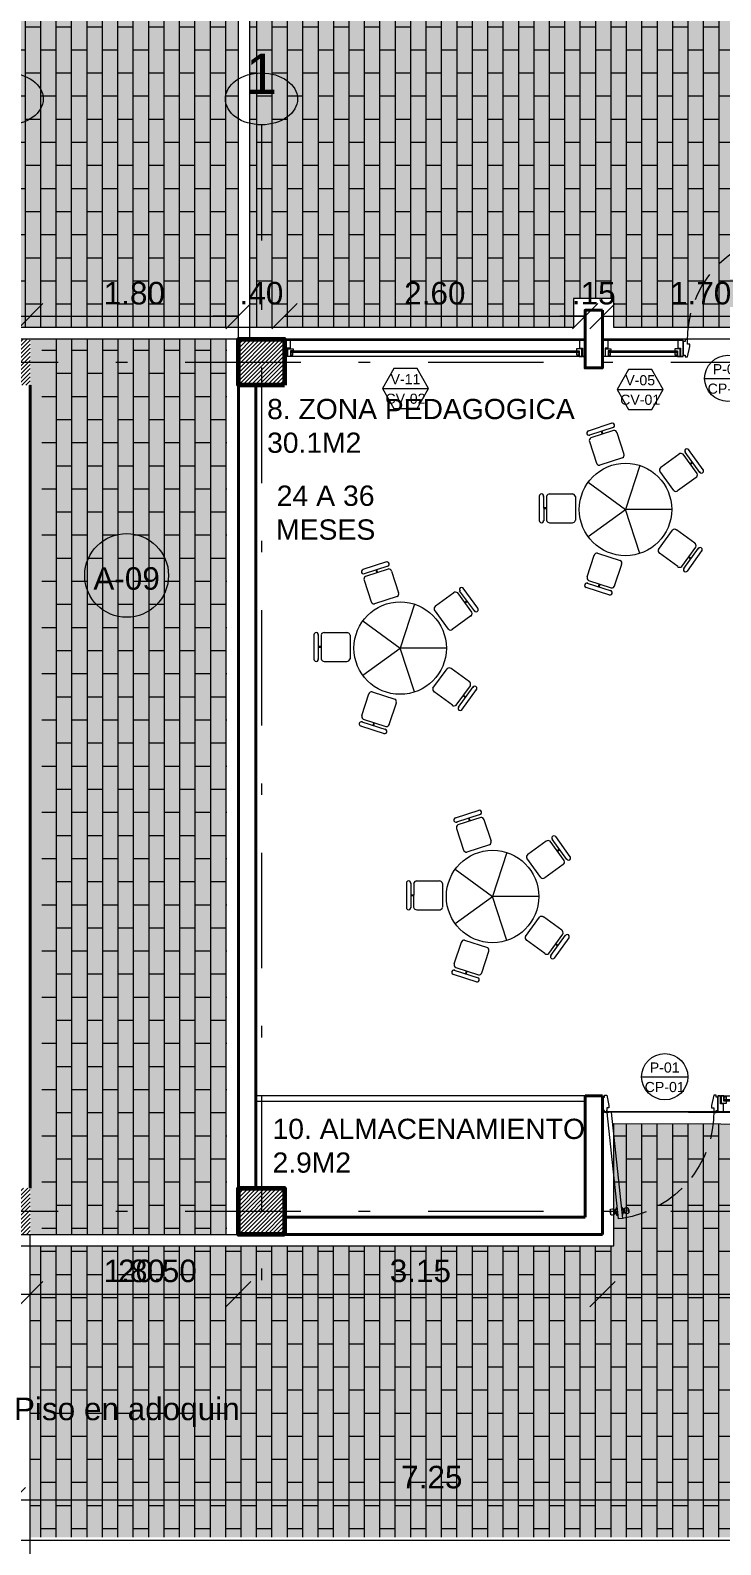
# Model space of a CAD drawing. Header units: inches. Extents: x 99003 to 99155, y 101852 to 101926.
# Drawn here: x 99023.62 to 99029.59, y 101896.06 to 101909.17 of the extents above; entities that cross this region are included whole.
import ezdxf
from ezdxf import colors
from ezdxf.entities.mleader import LeaderData, LeaderLine
from ezdxf.enums import TextEntityAlignment as Align
from ezdxf.math import Vec2, Vec3

# ---------------------------------------------------------------- set-up
doc = ezdxf.new("R2010")
doc.units = ezdxf.units.IN
doc.header["$MEASUREMENT"] = 0
doc.linetypes.add('DASHDOTX2', pattern=[2, 1, -0.5, 0, -0.5])
doc.linetypes.add('HIDDEN', pattern=[0.375, 0.25, -0.125])
for name, color, linetype, lineweight in [('5- 0.18 (muebles fijos)', 3, 'Continuous', 18), ('A_ACHU-1', 253, 'Continuous', 0), ('A_CARP-MAD', 46, 'Continuous', 18), ('A_CARP-MET', 126, 'Continuous', 18), ('A_COLS', 1, 'Continuous', 60), ('A_EJES', 75, 'DASHDOTX2', 5), ('A_MUEB-ARCH', 64, 'Continuous', 15), ('A_MUEB-SILL', 54, 'Continuous', 15), ('A_MURO', 7, 'Continuous', 40), ('A_PISO-ACHU', 251, 'Continuous', 0), ('A_PISO-GRAN', 250, 'Continuous', 0), ('A_PROY', 16, 'HIDDEN', 5), ('A_PUER', 134, 'Continuous', 18), ('A_TEXT', 154, 'Continuous', 0), ('A_TEXT-DIM', 54, 'Continuous', 13), ('A_TEXT-IDEN', 5, 'Continuous', 18), ('A_TEXT-NOTA', 53, 'Continuous', 20), ('A_TEXT-SIMB', 195, 'Continuous', 20), ('A_VENT', 124, 'Continuous', 18), ('P-BAJA_APARTADO-v4$0$CARPINTERIAS', 4, 'Continuous', 0)]:
    doc.layers.add(name, color=color, linetype=linetype, lineweight=lineweight)
doc.styles.add('ARIAL', font='arial.ttf')
doc.styles.add('DIM', font='arial.ttf')
doc.dimstyles.new('BAN_REP_1-125', dxfattribs={"dimtxt": 0.195, "dimasz": 0.2188, "dimexe": 0.15, "dimexo": 0.03, "dimgap": 0.1, "dimtad": 1, "dimzin": 4, "dimdsep": 46, "dimtxsty": 'ARIAL', "dimblk": 'OBLIQUE', "dimcen": 0.1, "dimse1": 1, "dimse2": 1, "dimclrd": 256, "dimclre": 256, "dimclrt": 256, "dimadec": 0, "dimazin": 0, "dimtfac": 1, "dimtix": 1, "dimtofl": 0, "dimtmove": 1, "dimatfit": 3, "dimldrblk": 'OPEN90', "dimfxl": 1, "dimtolj": 1, "dimtzin": 0, "dimlwd": -1, "dimlwe": -1, "dimarcsym": 0})
pattern_1 = [(90, (-108.14993, -2e-07), (-0.13335, 8e-18), []), (180, (-108.14993, -2e-07), (-0.13335, -0.2), [0.13335, -0.13335])]
pattern_2 = [(90, (-108.149932, -2e-07), (-0.03125, 0.015625), [0, -0.03125])]

# ---------------------------------------------------------------- blocks, each defined once
blk = doc.blocks.new('*U108')
at = {"layer": 'A_CARP-MAD'}
blk.add_lwpolyline([(0.14, -0.047), (0.07, -0.047), (0.07, -0.023), (0, -0.023), (0, 0), (0.14, 0)], dxfattribs=at)
for points in [[(0, -0.028), (0.065, -0.028), (0.065, -0.074), (0.048, -0.074), (0.048, -0.051), (0, -0.051)], [(0, -0.028), (0.065, -0.028), (0.065, -0.074), (0.048, -0.074), (0.048, -0.051), (0, -0.051)], [(0.033, -0.071), (0.033, -0.054), (0.01, -0.054), (0.01, -0.071)], [(0, -0.672), (0.065, -0.672), (0.065, -0.626), (0.048, -0.626), (0.048, -0.649), (0, -0.649)], [(0, -0.677), (0, -0.7), (0.14, -0.7), (0.14, -0.653), (0.07, -0.653), (0.07, -0.677)], [(0.033, -0.629), (0.033, -0.646), (0.01, -0.646), (0.01, -0.629)]]:
    blk.add_lwpolyline(points, close=True, dxfattribs=at)
at = {"layer": 'A_CARP-MET'}
blk.add_line((0.14, -0.047), (0.14, 0), dxfattribs=at)
blk.add_lwpolyline([(0.033, -0.071), (0.033, -0.054), (0.01, -0.054), (0.01, -0.071)], close=True, dxfattribs=at)
at = {"layer": 'A_VENT'}
for p, q in [((0, -0.7), (0, 0)), ((0.14, 0), (0.14, -0.7))]:
    blk.add_line(p, q, dxfattribs=at)
blk.add_lwpolyline([(0.036, -0.054), (0.036, -0.646), (0.045, -0.646), (0.045, -0.054)], close=True, dxfattribs=at)
blk = doc.blocks.new('*U33')
at = {"layer": 'A_MUEB-SILL'}
for p, q in [((0.137, 0.013), (-0.03, 0.135)), ((0.156, 0.031), (-0.02, 0.158)), ((0.177, 0.062), (0.003, 0.188)), ((-0.063, 0.126), (-0.179, -0.033)), ((0.068, 0.095), (0.053, 0.074)), ((0.073, 0.091), (0.059, 0.071)), ((-0.01, -0.189), (-0.177, -0.067)), ((0.139, -0.02), (0.023, -0.18))]:
    blk.add_line(p, q, dxfattribs=at)
for centre, radius, start, end in [((-0.041, 0.109), 0.0281, 67.5844, 145.9992), ((-0.007, 0.172), 0.0189, 49.0583, 241.9455), ((0.116, -0.005), 0.0281, 322.0008, 40.4156), ((0.165, 0.047), 0.0189, 226.0545, 58.9417), ((-0.156, -0.049), 0.0281, 142.0008, 220.4156), ((0.001, -0.163), 0.0281, 247.5844, 325.9992)]:
    blk.add_arc(centre, radius, start, end, dxfattribs=at)
blk = doc.blocks.new('*U34')
at = {"color": 0, "linetype": 'ByBlock', "lineweight": -2, "transparency": 16777216}
for p, rotation in [((-0.34, 0.485), 72.00000000000001), ((-0.566, -0.173), 144), ((0.56, -0.193), 288), ((-0.01, -0.592), 215.9999999999999)]:
    blk.add_blockref('*U33', p, dxfattribs=dict(at, rotation=rotation))
blk.add_blockref('*U33', (0.356, 0.473), dxfattribs=at)
blk = doc.blocks.new('P-BAJA_APARTADO-v4$0$MESA AULA 5P')
at = {"layer": 'A_MUEB-SILL'}
for p in [(0, 0.4), (-0.38, 0.124), (-0.235, -0.324), (0.38, 0.124), (0.235, -0.324)]:
    blk.add_line(p, (0, 0), dxfattribs=at)
blk.add_circle((0, 0), 0.4, dxfattribs=at)
blk.add_blockref('*U34', (0, 0))
blk = doc.blocks.new('*U113')
at = {"layer": 'A_CARP-MAD'}
blk.add_lwpolyline([(0.14, -0.047), (0.07, -0.047), (0.07, -0.023), (0, -0.023), (0, 0), (0.14, 0)], dxfattribs=at)
for points in [[(0, -0.028), (0.065, -0.028), (0.065, -0.074), (0.048, -0.074), (0.048, -0.051), (0, -0.051)], [(0, -0.028), (0.065, -0.028), (0.065, -0.074), (0.048, -0.074), (0.048, -0.051), (0, -0.051)], [(0.033, -0.071), (0.033, -0.054), (0.01, -0.054), (0.01, -0.071)], [(0, -2.572), (0.065, -2.572), (0.065, -2.526), (0.048, -2.526), (0.048, -2.549), (0, -2.549)], [(0, -2.577), (0, -2.6), (0.14, -2.6), (0.14, -2.553), (0.07, -2.553), (0.07, -2.577)], [(0.033, -2.529), (0.033, -2.546), (0.01, -2.546), (0.01, -2.529)]]:
    blk.add_lwpolyline(points, close=True, dxfattribs=at)
at = {"layer": 'A_CARP-MET'}
blk.add_line((0.14, -0.047), (0.14, 0), dxfattribs=at)
blk.add_lwpolyline([(0.033, -0.071), (0.033, -0.054), (0.01, -0.054), (0.01, -0.071)], close=True, dxfattribs=at)
at = {"layer": 'A_VENT'}
for p, q in [((0, -2.6), (0, 0)), ((0.14, 0), (0.14, -2.6))]:
    blk.add_line(p, q, dxfattribs=at)
blk.add_lwpolyline([(0.036, -0.054), (0.036, -2.546), (0.045, -2.546), (0.045, -0.054)], close=True, dxfattribs=at)
blk = doc.blocks.new('puerta mad 1mt')
at = {"layer": '5- 0.18 (muebles fijos)'}
blk.add_line((0.155, 0.99), (0.155, 0.99), dxfattribs=at)
at = {"layer": 'A_ACHU-1'}
for p, q in [((0.048, 0.934), (0.049, 0.946)), ((0.048, 0.934), (0.051, 0.934)), ((0.049, 0.946), (0.052, 0.945)), ((0.049, 0.92), (0.051, 0.934)), ((0.051, 0.934), (0.054, 0.96)), ((0.084, 0.916), (0.088, 0.956)), ((0.095, 0.92), (0.085, 0.921)), ((0.098, 0.95), (0.088, 0.951)), ((0.094, 0.918), (0.098, 0.952)), ((0.101, 0.952), (0.098, 0.952)), ((0.112, 0.969), (0.101, 0.952)), ((0.105, 0.899), (0.112, 0.969)), ((0.115, 0.968), (0.112, 0.969)), ((0.115, 0.968), (0.112, 0.969)), ((0.148, 0.894), (0.156, 0.964)), ((0.153, 0.964), (0.156, 0.964)), ((0.153, 0.964), (0.156, 0.964)), ((0.156, 0.964), (0.163, 0.946)), ((0.162, 0.91), (0.166, 0.945)), ((0.163, 0.946), (0.166, 0.945)), ((0.165, 0.943), (0.175, 0.942)), ((0.172, 0.907), (0.176, 0.947)), ((0.208, 0.918), (0.211, 0.943)), ((0.212, 0.929), (0.209, 0.929)), ((0.211, 0.917), (0.212, 0.929)), ((0.097, 0.917), (0.094, 0.918)), ((0.105, 0.899), (0.097, 0.917)), ((0.108, 0.899), (0.105, 0.899)), ((0.145, 0.895), (0.148, 0.894)), ((0.148, 0.894), (0.159, 0.911)), ((0.159, 0.911), (0.162, 0.91)), ((0.162, 0.913), (0.172, 0.912)), ((0.207, 0.903), (0.208, 0.918)), ((0.211, 0.917), (0.208, 0.918)), ((0.021, 0.057), (0.02, 0.057)), ((0.021, 0.074), (0.022, 0.078)), ((0.021, 0.074), (0.021, 0.057)), ((0.022, 0.076), (0.031, 0.076)), ((0.022, 0.075), (0.038, 0.074)), ((0.038, 0.075), (0.038, 0.074))]:
    blk.add_line(p, q, dxfattribs=at)
blk.add_circle((0.022, 0.075), 0.00188, dxfattribs=at)
for centre, radius, start, end in [((-0.04, 0.949), 0.0943, 341.7975, 6.2754), ((0.069, 0.935), 0.0242, 217.6393, 310.4336), ((0.069, 0.941), 0.0242, 37.6393, 130.4336), ((0.192, 0.928), 0.0242, 37.6393, 130.4336), ((0.3, 0.914), 0.0943, 161.7975, 186.2754), ((0.191, 0.922), 0.0242, 217.6393, 310.4336), ((0.022, 0.075), 0.000938, 85, 265), ((0.022, 0.075), 0.000937, 265, 85)]:
    blk.add_arc(centre, radius, start, end, dxfattribs=at)
at = {"layer": 'A_CARP-MAD'}
for points in [[(-0.017, -0.058), (0, -0.058), (0, -0.075), (0.02, -0.075), (0.04, 0.015), (0.04, 0.035), (0.02, 0.035), (0.02, 0.075), (0, 0.075), (0, 0.058), (-0.017, 0.058)], [(0.983, -0.058), (0.966, -0.058), (0.966, -0.075), (0.946, -0.075), (0.926, 0.015), (0.926, 0.035), (0.946, 0.035), (0.946, 0.075), (0.966, 0.075), (0.966, 0.058), (0.983, 0.058)]]:
    blk.add_lwpolyline(points, close=True, dxfattribs=at)
at = {"layer": 'A_PROY'}
blk.add_arc((0.016, 0.073), 0.93, 358.9025, 81.3874, dxfattribs=at)
at = {"layer": 'A_PUER'}
for p, q in [((0.022, 0.076), (0.118, 0.996)), ((0.059, 0.073), (0.156, 0.992)), ((0.156, 0.992), (0.118, 0.996)), ((0.059, 0.073), (0.022, 0.076))]:
    blk.add_line(p, q, dxfattribs=at)
blk = doc.blocks.new('EJE')
at = {"layer": 'A_TEXT-SIMB'}
blk.add_ellipse((0, -0.225), major_axis=(-0.312, 0), ratio=0.72, dxfattribs=at)
at = {"layer": 'A_TEXT-IDEN', "style": 'ARIAL'}
blk.add_attdef('EJE', text='', height=0.175, dxfattribs=at).set_placement((0, -0.317), align=Align.CENTER)
blk = doc.blocks.new('_Oblique')
at = {"color": 0, "linetype": 'ByBlock', "lineweight": -2}
blk.add_line((-0.5, -0.5), (0.5, 0.5), dxfattribs=at)
blk = doc.blocks.new('*D194')
at = {"layer": 'A_TEXT-DIM', "transparency": 16777216}
blk.add_line((99020.616, 101906.696), (99023.616, 101906.696), dxfattribs=at)
at = {"layer": 'DEFPOINTS', "color": 0, "transparency": 16777216}
for p in [(99023.616, 101906.696), (99020.616, 101906.439), (99023.616, 101906.439)]:
    blk.add_point(p, dxfattribs=at)
at = {"layer": 'A_TEXT-DIM', "transparency": 16777216, "xscale": 0.2188, "yscale": 0.2188, "zscale": 0.2188, "rotation": 180}
blk.add_blockref('_Oblique', (99020.616, 101906.696), dxfattribs=at)
at = {"layer": 'A_TEXT-DIM', "transparency": 16777216, "xscale": 0.2188, "yscale": 0.2188, "zscale": 0.2188}
blk.add_blockref('_Oblique', (99023.616, 101906.696), dxfattribs=at)
at = {"layer": 'A_TEXT-DIM', "transparency": 16777216, "insert": (99022.116, 101906.895), "char_height": 0.195, "attachment_point": 5, "style": 'ARIAL'}
blk.add_mtext('\\A1;3.00', dxfattribs=at)
blk = doc.blocks.new('_Open90')
at = {"color": 0, "linetype": 'ByBlock', "lineweight": -2}
for p, q in [((0, 0), (-1, 0)), ((-0.5, 0.5), (0, 0)), ((0, 0), (-0.5, -0.5))]:
    blk.add_line(p, q, dxfattribs=at)
blk = doc.blocks.new('*D195')
at = {"layer": 'A_TEXT-DIM', "transparency": 16777216}
blk.add_line((99023.616, 101906.696), (99025.416, 101906.696), dxfattribs=at)
at = {"layer": 'DEFPOINTS', "color": 0, "transparency": 16777216}
for p in [(99025.416, 101906.696), (99023.616, 101906.439), (99025.416, 101906.357)]:
    blk.add_point(p, dxfattribs=at)
at = {"layer": 'A_TEXT-DIM', "transparency": 16777216, "xscale": 0.2188, "yscale": 0.2188, "zscale": 0.2188, "rotation": 180}
blk.add_blockref('_Oblique', (99023.616, 101906.696), dxfattribs=at)
at = {"layer": 'A_TEXT-DIM', "transparency": 16777216, "xscale": 0.2188, "yscale": 0.2188, "zscale": 0.2188}
blk.add_blockref('_Oblique', (99025.416, 101906.696), dxfattribs=at)
at = {"layer": 'A_TEXT-DIM', "transparency": 16777216, "insert": (99024.516, 101906.895), "char_height": 0.195, "attachment_point": 5, "style": 'ARIAL'}
blk.add_mtext('\\A1;1.80', dxfattribs=at)
blk = doc.blocks.new('*D196')
at = {"layer": 'A_TEXT-DIM', "transparency": 16777216}
for p, q in [((99025.416, 101906.696), (99025.197, 101906.696)), ((99025.816, 101906.696), (99026.035, 101906.696))]:
    blk.add_line(p, q, dxfattribs=at)
at = {"layer": 'DEFPOINTS', "color": 0, "transparency": 16777216}
for p in [(99025.816, 101906.696), (99025.416, 101906.357), (99025.816, 101906.463)]:
    blk.add_point(p, dxfattribs=at)
at = {"layer": 'A_TEXT-DIM', "transparency": 16777216, "xscale": 0.2188, "yscale": 0.2188, "zscale": 0.2188}
blk.add_blockref('_Oblique', (99025.416, 101906.696), dxfattribs=at)
at = {"layer": 'A_TEXT-DIM', "transparency": 16777216, "xscale": 0.2188, "yscale": 0.2188, "zscale": 0.2188, "rotation": 180}
blk.add_blockref('_Oblique', (99025.816, 101906.696), dxfattribs=at)
at = {"layer": 'A_TEXT-DIM', "transparency": 16777216, "insert": (99025.616, 101906.895), "char_height": 0.195, "attachment_point": 5, "style": 'ARIAL'}
blk.add_mtext('\\A1;.40', dxfattribs=at)
blk = doc.blocks.new('*D197')
at = {"layer": 'A_TEXT-DIM', "transparency": 16777216}
blk.add_line((99025.816, 101906.696), (99028.416, 101906.696), dxfattribs=at)
at = {"layer": 'DEFPOINTS', "color": 0, "transparency": 16777216}
for p in [(99028.416, 101906.696), (99025.816, 101906.463), (99028.416, 101906.463)]:
    blk.add_point(p, dxfattribs=at)
at = {"layer": 'A_TEXT-DIM', "transparency": 16777216, "xscale": 0.2188, "yscale": 0.2188, "zscale": 0.2188, "rotation": 180}
blk.add_blockref('_Oblique', (99025.816, 101906.696), dxfattribs=at)
at = {"layer": 'A_TEXT-DIM', "transparency": 16777216, "xscale": 0.2188, "yscale": 0.2188, "zscale": 0.2188}
blk.add_blockref('_Oblique', (99028.416, 101906.696), dxfattribs=at)
at = {"layer": 'A_TEXT-DIM', "transparency": 16777216, "insert": (99027.116, 101906.895), "char_height": 0.195, "attachment_point": 5, "style": 'ARIAL'}
blk.add_mtext('\\A1;2.60', dxfattribs=at)
blk = doc.blocks.new('*D198')
at = {"layer": 'A_TEXT-DIM', "transparency": 16777216}
for p, q in [((99028.416, 101906.696), (99028.197, 101906.696)), ((99028.566, 101906.696), (99028.785, 101906.696))]:
    blk.add_line(p, q, dxfattribs=at)
at = {"layer": 'DEFPOINTS', "color": 0, "transparency": 16777216}
for p in [(99028.566, 101906.696), (99028.416, 101906.463), (99028.566, 101906.463)]:
    blk.add_point(p, dxfattribs=at)
at = {"layer": 'A_TEXT-DIM', "transparency": 16777216, "xscale": 0.2188, "yscale": 0.2188, "zscale": 0.2188}
blk.add_blockref('_Oblique', (99028.416, 101906.696), dxfattribs=at)
at = {"layer": 'A_TEXT-DIM', "transparency": 16777216, "xscale": 0.2188, "yscale": 0.2188, "zscale": 0.2188, "rotation": 180}
blk.add_blockref('_Oblique', (99028.566, 101906.696), dxfattribs=at)
at = {"layer": 'A_TEXT-DIM', "transparency": 16777216, "insert": (99028.491, 101906.895), "char_height": 0.195, "attachment_point": 5, "style": 'ARIAL'}
blk.add_mtext('\\A1;.15', dxfattribs=at)
blk = doc.blocks.new('*D199')
at = {"layer": 'A_TEXT-DIM', "transparency": 16777216}
blk.add_line((99028.566, 101906.696), (99030.266, 101906.696), dxfattribs=at)
at = {"layer": 'DEFPOINTS', "color": 0, "transparency": 16777216}
for p in [(99030.266, 101906.696), (99028.566, 101906.463), (99030.266, 101906.451)]:
    blk.add_point(p, dxfattribs=at)
at = {"layer": 'A_TEXT-DIM', "transparency": 16777216, "xscale": 0.2188, "yscale": 0.2188, "zscale": 0.2188, "rotation": 180}
blk.add_blockref('_Oblique', (99028.566, 101906.696), dxfattribs=at)
at = {"layer": 'A_TEXT-DIM', "transparency": 16777216, "xscale": 0.2188, "yscale": 0.2188, "zscale": 0.2188}
blk.add_blockref('_Oblique', (99030.266, 101906.696), dxfattribs=at)
at = {"layer": 'A_TEXT-DIM', "transparency": 16777216, "insert": (99029.416, 101906.895), "char_height": 0.195, "attachment_point": 5, "style": 'ARIAL'}
blk.add_mtext('\\A1;1.70', dxfattribs=at)
blk = doc.blocks.new('*D218')
at = {"layer": 'A_TEXT-DIM', "transparency": 16777216}
blk.add_line((99014.466, 101898.232), (99034.966, 101898.232), dxfattribs=at)
at = {"layer": 'DEFPOINTS', "color": 0, "transparency": 16777216}
for p in [(99014.466, 101899.54), (99034.966, 101898.232), (99034.966, 101894.183)]:
    blk.add_point(p, dxfattribs=at)
at = {"layer": 'A_TEXT-DIM', "transparency": 16777216, "xscale": 0.2188, "yscale": 0.2188, "zscale": 0.2188, "rotation": 180}
blk.add_blockref('_Oblique', (99014.466, 101898.232), dxfattribs=at)
at = {"layer": 'A_TEXT-DIM', "transparency": 16777216, "xscale": 0.2188, "yscale": 0.2188, "zscale": 0.2188}
blk.add_blockref('_Oblique', (99034.966, 101898.232), dxfattribs=at)
at = {"layer": 'A_TEXT-DIM', "transparency": 16777216, "insert": (99024.716, 101898.432), "char_height": 0.195, "attachment_point": 5, "style": 'ARIAL'}
blk.add_mtext('\\A1;20.50', dxfattribs=at)
blk = doc.blocks.new('*D220')
at = {"layer": 'A_TEXT-DIM', "transparency": 16777216}
blk.add_line((99020.466, 101898.232), (99023.616, 101898.232), dxfattribs=at)
at = {"layer": 'DEFPOINTS', "color": 0, "transparency": 16777216}
for p in [(99020.466, 101898.749), (99023.616, 101898.831), (99023.616, 101898.232)]:
    blk.add_point(p, dxfattribs=at)
at = {"layer": 'A_TEXT-DIM', "transparency": 16777216, "xscale": 0.2188, "yscale": 0.2188, "zscale": 0.2188, "rotation": 180}
blk.add_blockref('_Oblique', (99020.466, 101898.232), dxfattribs=at)
at = {"layer": 'A_TEXT-DIM', "transparency": 16777216, "xscale": 0.2188, "yscale": 0.2188, "zscale": 0.2188}
blk.add_blockref('_Oblique', (99023.616, 101898.232), dxfattribs=at)
at = {"layer": 'A_TEXT-DIM', "transparency": 16777216, "insert": (99022.041, 101898.432), "char_height": 0.195, "attachment_point": 5, "style": 'ARIAL'}
blk.add_mtext('\\A1;3.15', dxfattribs=at)
blk = doc.blocks.new('*D221')
at = {"layer": 'A_TEXT-DIM', "transparency": 16777216}
blk.add_line((99023.616, 101898.232), (99025.416, 101898.232), dxfattribs=at)
at = {"layer": 'DEFPOINTS', "color": 0, "transparency": 16777216}
for p in [(99023.616, 101898.831), (99025.416, 101898.749), (99025.416, 101898.232)]:
    blk.add_point(p, dxfattribs=at)
at = {"layer": 'A_TEXT-DIM', "transparency": 16777216, "xscale": 0.2188, "yscale": 0.2188, "zscale": 0.2188, "rotation": 180}
blk.add_blockref('_Oblique', (99023.616, 101898.232), dxfattribs=at)
at = {"layer": 'A_TEXT-DIM', "transparency": 16777216, "xscale": 0.2188, "yscale": 0.2188, "zscale": 0.2188}
blk.add_blockref('_Oblique', (99025.416, 101898.232), dxfattribs=at)
at = {"layer": 'A_TEXT-DIM', "transparency": 16777216, "insert": (99024.516, 101898.432), "char_height": 0.195, "attachment_point": 5, "style": 'ARIAL'}
blk.add_mtext('\\A1;1.80', dxfattribs=at)
blk = doc.blocks.new('*D222')
at = {"layer": 'A_TEXT-DIM', "transparency": 16777216}
blk.add_line((99025.416, 101898.232), (99028.566, 101898.232), dxfattribs=at)
at = {"layer": 'DEFPOINTS', "color": 0, "transparency": 16777216}
for p in [(99025.416, 101898.749), (99028.566, 101898.77), (99028.566, 101898.232)]:
    blk.add_point(p, dxfattribs=at)
at = {"layer": 'A_TEXT-DIM', "transparency": 16777216, "xscale": 0.2188, "yscale": 0.2188, "zscale": 0.2188, "rotation": 180}
blk.add_blockref('_Oblique', (99025.416, 101898.232), dxfattribs=at)
at = {"layer": 'A_TEXT-DIM', "transparency": 16777216, "xscale": 0.2188, "yscale": 0.2188, "zscale": 0.2188}
blk.add_blockref('_Oblique', (99028.566, 101898.232), dxfattribs=at)
at = {"layer": 'A_TEXT-DIM', "transparency": 16777216, "insert": (99026.991, 101898.432), "char_height": 0.195, "attachment_point": 5, "style": 'ARIAL'}
blk.add_mtext('\\A1;3.15', dxfattribs=at)
blk = doc.blocks.new('*D223')
at = {"layer": 'A_TEXT-DIM', "transparency": 16777216}
blk.add_line((99028.566, 101898.232), (99031.541, 101898.232), dxfattribs=at)
at = {"layer": 'DEFPOINTS', "color": 0, "transparency": 16777216}
for p in [(99028.566, 101898.77), (99031.541, 101898.77), (99031.541, 101898.232)]:
    blk.add_point(p, dxfattribs=at)
at = {"layer": 'A_TEXT-DIM', "transparency": 16777216, "xscale": 0.2188, "yscale": 0.2188, "zscale": 0.2188, "rotation": 180}
blk.add_blockref('_Oblique', (99028.566, 101898.232), dxfattribs=at)
at = {"layer": 'A_TEXT-DIM', "transparency": 16777216, "xscale": 0.2188, "yscale": 0.2188, "zscale": 0.2188}
blk.add_blockref('_Oblique', (99031.541, 101898.232), dxfattribs=at)
at = {"layer": 'A_TEXT-DIM', "transparency": 16777216, "insert": (99030.053, 101898.432), "char_height": 0.195, "attachment_point": 5, "style": 'ARIAL'}
blk.add_mtext('\\A1;2.98', dxfattribs=at)
blk = doc.blocks.new('*D355')
at = {"layer": 'A_TEXT-DIM', "transparency": 16777216}
blk.add_line((99030.715, 101896.448), (99023.465, 101896.448), dxfattribs=at)
at = {"layer": 'DEFPOINTS', "color": 0, "transparency": 16777216}
for p in [(99023.465, 101896.448), (99023.465, 101892.903), (99030.715, 101892.872)]:
    blk.add_point(p, dxfattribs=at)
at = {"layer": 'A_TEXT-DIM', "transparency": 16777216, "xscale": 0.2188, "yscale": 0.2188, "zscale": 0.2188, "rotation": 180}
blk.add_blockref('_Oblique', (99023.465, 101896.448), dxfattribs=at)
at = {"layer": 'A_TEXT-DIM', "transparency": 16777216, "xscale": 0.2188, "yscale": 0.2188, "zscale": 0.2188}
blk.add_blockref('_Oblique', (99030.715, 101896.448), dxfattribs=at)
at = {"layer": 'A_TEXT-DIM', "transparency": 16777216, "insert": (99027.09, 101896.647), "char_height": 0.195, "attachment_point": 5, "style": 'ARIAL'}
blk.add_mtext('\\A1;7.25', dxfattribs=at)
blk = doc.blocks.new('_Open30')
at = {"color": 0, "linetype": 'ByBlock', "lineweight": -2}
for p, q in [((-1, 0.268), (0, 0)), ((0, 0), (-1, -0.268)), ((0, 0), (-1, 0))]:
    blk.add_line(p, q, dxfattribs=at)
blk = doc.blocks.new('DETALLE DIBUJADO EN EL MISMO PLANO')
at = {"layer": 'A_TEXT-SIMB'}
blk.add_circle((0.25, 0), 0.25, dxfattribs=at)
at = {"layer": 'A_TEXT-IDEN', "style": 'ARIAL'}
blk.add_attdef('A', text='', height=0.175, dxfattribs=at).set_placement((0.25, -0.0856), align=Align.CENTER)
blk = doc.blocks.new('DETALLE DE VENTANA')
at = {"layer": 'A_TEXT-IDEN'}
blk.add_line((-0.2, 0), (0.2, 0), dxfattribs=at)
blk.add_line((-0.2, 0), (0.2, 0), dxfattribs=at)
blk.add_lwpolyline([(-0.1, 0.173), (-0.2, 0), (-0.1, -0.173), (0.1, -0.173), (0.2, 0), (0.1, 0.173)], close=True, dxfattribs=at)
at = {"layer": 'A_TEXT-NOTA', "linetype": 'Continuous', "style": 'ARIAL'}
for tag, p in [('#_VENTANA', (0, 0.036)), ('DETALLE#', (0, -0.133))]:
    blk.add_attdef(tag, text='', height=0.0875, dxfattribs=at).set_placement(p, align=Align.CENTER)
blk = doc.blocks.new('DETALLE DE PUERTAS')
at = {"layer": 'A_TEXT-IDEN'}
blk.add_line((-0.2, 0), (0.2, 0), dxfattribs=at)
blk.add_circle((0, 0), 0.2, dxfattribs=at)
at = {"layer": 'A_TEXT-NOTA', "linetype": 'Continuous', "style": 'ARIAL'}
for tag, p in [('#_PUERTA', (0, 0.036)), ('DETALLE#', (0, -0.133))]:
    blk.add_attdef(tag, text='', height=0.0875, dxfattribs=at).set_placement(p, align=Align.CENTER)

msp = doc.modelspace()

# ---------------------------------------------------------------- hatches: boundary and pattern name
at = {"layer": 'A_PISO-ACHU'}
h = msp.add_hatch(dxfattribs=at)
h.set_pattern_fill('ANSI31', color=256, scale=0.2)
h.set_pattern_definition([(45, (0, -2e-07), (-0.0176776695297, 0.0176776695297), [])])
h.paths.add_polyline_path([(99025.816, 101898.749), (99025.416, 101898.749), (99025.416, 101899.149), (99025.816, 101899.149)])
h.paths.add_polyline_path([(99025.816, 101906.099), (99025.416, 101906.099), (99025.416, 101906.499), (99025.816, 101906.499)])
h.paths.add_polyline_path([(99023.216, 101898.749), (99023.616, 101898.749), (99023.616, 101899.149), (99023.216, 101899.149)])
h.paths.add_polyline_path([(99023.216, 101906.099), (99023.616, 101906.099), (99023.616, 101906.499), (99023.216, 101906.499)])
at = {"layer": 'A_PISO-GRAN'}
h = msp.add_hatch(dxfattribs=at)
h.set_pattern_fill('AR-BRSTD', color=256, scale=0.05, angle=90)
h.set_pattern_definition(pattern_1)
h.paths.add_polyline_path([(99025.416, 101909.599), (99023.541, 101909.599), (99023.541, 101910.66), (99022.041, 101910.66), (99022.041, 101909.599), (99021.691, 101909.599), (99021.691, 101910.66), (99020.191, 101910.66), (99020.191, 101909.599), (99017.445, 101909.599), (99017.445, 101906.589), (99020.366, 101906.589), (99020.366, 101906.849), (99020.716, 101906.849), (99020.716, 101906.599), (99025.416, 101906.599)])
h = msp.add_hatch(dxfattribs=at)
h.set_pattern_fill('DOTS', color=33, scale=0.5, angle=90)
h.set_pattern_definition(pattern_2)
h.paths.add_polyline_path([(99025.416, 101909.599), (99023.541, 101909.599), (99023.541, 101910.66), (99022.041, 101910.66), (99022.041, 101909.599), (99021.691, 101909.599), (99021.691, 101910.66), (99020.191, 101910.66), (99020.191, 101909.599), (99017.445, 101909.599), (99017.445, 101906.589), (99020.366, 101906.589), (99020.366, 101906.849), (99020.716, 101906.849), (99020.716, 101906.599), (99025.416, 101906.599)])
h = msp.add_hatch(dxfattribs=at)
h.set_pattern_fill('AR-BRSTD', color=256, scale=0.05, angle=90)
h.set_pattern_definition([(90, (-108.14893, -2e-07), (-0.13335, 8e-18), []), (180, (-108.14893, -2e-07), (-0.13335, -0.2), [0.13335, -0.13335])])
h.paths.add_polyline_path([(99031.441, 101909.599), (99030.991, 101909.599), (99030.991, 101910.649), (99028.341, 101910.649), (99028.341, 101909.603), (99025.517, 101909.599), (99025.517, 101906.599), (99028.317, 101906.599), (99028.317, 101906.849), (99028.667, 101906.849), (99028.667, 101906.599), (99031.442, 101906.599)])
h = msp.add_hatch(dxfattribs=at)
h.set_pattern_fill('DOTS', color=33, scale=0.5, angle=90)
h.set_pattern_definition([(90, (-108.148932, -2e-07), (-0.03125, 0.015625), [0, -0.03125])])
h.paths.add_polyline_path([(99031.441, 101909.599), (99030.991, 101909.599), (99030.991, 101910.649), (99028.341, 101910.649), (99028.341, 101909.599), (99025.517, 101909.599), (99025.517, 101906.599), (99028.317, 101906.599), (99028.317, 101906.849), (99028.667, 101906.849), (99028.667, 101906.599), (99031.442, 101906.599)])
h = msp.add_hatch(dxfattribs=at)
h.set_pattern_fill('DOTS', color=33, scale=0.5, angle=90)
h.set_pattern_definition([(90, (-0.1, -2e-07), (-0.03125, 0.015625), [0, -0.03125])])
h.paths.add_polyline_path([(99025.216, 101898.749), (99023.616, 101898.749), (99023.616, 101906.499), (99025.216, 101906.499)])
h = msp.add_hatch(dxfattribs=at)
h.set_pattern_fill('DOTS', color=33, scale=0.5, angle=90)
h.paths.add_polyline_path([(99025.316, 101898.749), (99023.716, 101898.749), (99023.716, 101906.499), (99025.316, 101906.499)])
h = msp.add_hatch(dxfattribs=at)
h.set_pattern_fill('AR-BRSTD', color=256, scale=0.05, angle=90)
h.paths.add_polyline_path([(99025.316, 101898.749), (99023.716, 101898.749), (99023.716, 101906.499), (99025.316, 101906.499)])
h = msp.add_hatch(dxfattribs=at)
h.set_pattern_fill('AR-BRSTD', color=256, scale=0.05, angle=90)
h.set_pattern_definition(pattern_1)
h.paths.add_polyline_path([(99031.441, 101898.649), (99031.441, 101899.7), (99028.666, 101899.709), (99028.666, 101898.649), (99023.616, 101898.649), (99023.616, 101896.127), (99031.441, 101896.127)])
h = msp.add_hatch(dxfattribs=at)
h.set_pattern_fill('DOTS', color=33, scale=0.5, angle=90)
h.set_pattern_definition(pattern_2)
h.paths.add_polyline_path([(99031.441, 101898.649), (99031.441, 101899.7), (99028.666, 101899.709), (99028.666, 101898.649), (99023.616, 101898.649), (99023.616, 101896.127), (99031.441, 101896.127)])

# ---------------------------------------------------------------- linework, layer by layer
at = {"layer": 'A_COLS'}
for points in [[(99025.816, 101906.099), (99025.416, 101906.099), (99025.416, 101906.499), (99025.816, 101906.499)], [(99025.816, 101898.749), (99025.416, 101898.749), (99025.416, 101899.149), (99025.816, 101899.149)]]:
    msp.add_lwpolyline(points, close=True, dxfattribs=at)
at = {"layer": 'A_EJES'}
for p, q in [((99025.616, 101908.353), (99025.616, 101897.988)), ((99006.057, 101906.299), (99039.063, 101906.299)), ((99006.057, 101898.949), (99039.063, 101898.949))]:
    msp.add_line(p, q, dxfattribs=at)
at = {"layer": 'A_MUEB-ARCH'}
for p, q in [((99028.416, 101899.949), (99025.566, 101899.949)), ((99028.416, 101899.899), (99025.566, 101899.899))]:
    msp.add_line(p, q, dxfattribs=at)
at = {"layer": 'A_MURO'}
for p, q in [((99023.616, 101906.099), (99023.616, 101899.149)), ((99025.416, 101906.099), (99025.416, 101899.149)), ((99025.566, 101906.099), (99025.566, 101899.149)), ((99028.416, 101899.949), (99028.566, 101899.949)), ((99028.416, 101898.899), (99028.416, 101899.949)), ((99028.566, 101898.749), (99028.566, 101899.949)), ((99025.816, 101898.899), (99028.416, 101898.899)), ((99028.566, 101898.749), (99025.416, 101898.749))]:
    msp.add_line(p, q, dxfattribs=at)
msp.add_lwpolyline([(99028.566, 101906.749), (99028.416, 101906.749), (99028.416, 101906.249), (99028.566, 101906.249)], close=True, dxfattribs=at)
at = {"layer": 'A_PISO-GRAN'}
msp.add_line((99029.589, 101899.81), (99028.566, 101899.81), dxfattribs=at)
msp.add_line((99029.589, 101899.81), (99028.566, 101899.81), dxfattribs=at)
at = {"layer": 'A_PISO-GRAN', "ltscale": 0.333}
for points in [[(99034.666, 101906.499), (99028.566, 101906.499), (99028.566, 101906.749), (99028.416, 101906.749), (99028.416, 101906.499), (99020.616, 101906.499), (99020.616, 101906.749), (99020.466, 101906.749), (99020.466, 101906.489), (99014.366, 101906.489), (99014.366, 101906.749), (99014.216, 101906.749), (99014.216, 101906.489), (99011.366, 101906.499), (99011.366, 101907.949), (99011.208, 101907.949), (99011.214, 101907.949), (99011.214, 101909.699)], [(99034.566, 101906.599), (99028.666, 101906.599), (99028.666, 101906.849), (99028.316, 101906.849), (99028.316, 101906.599), (99020.716, 101906.599), (99020.716, 101906.849), (99020.366, 101906.849), (99020.366, 101906.589), (99014.466, 101906.589), (99014.466, 101906.849), (99014.116, 101906.849), (99014.116, 101906.589), (99011.466, 101906.599), (99011.466, 101908.049), (99011.208, 101908.049), (99011.314, 101908.049), (99011.314, 101909.599)], [(99025.416, 101906.499), (99025.416, 101909.599)], [(99025.516, 101906.499), (99025.516, 101909.599)], [(99011.216, 101893.055), (99011.216, 101898.749), (99014.366, 101898.749), (99014.366, 101899.799), (99016.891, 101899.799), (99016.891, 101898.749), (99017.491, 101898.749), (99017.491, 101899.799), (99020.466, 101899.799), (99020.466, 101898.749), (99028.566, 101898.749), (99028.566, 101899.81), (99031.541, 101899.799)], [(99011.316, 101893.155), (99011.316, 101898.649), (99014.466, 101898.649), (99014.466, 101899.71), (99016.791, 101899.71), (99016.791, 101898.649), (99017.591, 101898.649), (99017.591, 101899.699), (99020.366, 101899.699), (99020.366, 101898.649), (99028.666, 101898.649), (99028.666, 101899.709), (99031.441, 101899.7)], [(99023.616, 101893.055), (99023.616, 101898.75)], [(99035.016, 101896.099), (99011.216, 101896.099)]]:
    msp.add_lwpolyline(points, dxfattribs=at)
at = {"layer": 'P-BAJA_APARTADO-v4$0$CARPINTERIAS'}
for p, q in [((99028.416, 101899.949), (99025.566, 101899.949)), ((99028.416, 101899.899), (99025.566, 101899.899))]:
    msp.add_line(p, q, dxfattribs=at)

# ---------------------------------------------------------------- block references
ref = msp.add_blockref('EJE', (99023.416, 101908.803))
ref.add_attrib('EJE', '3', dxfattribs={"layer": 'A_TEXT-IDEN', "height": 0.35, "style": 'ARIAL'}).set_placement((99023.416, 101908.619), align=Align.CENTER)
ref = msp.add_blockref('EJE', (99025.616, 101908.803))
ref.add_attrib('EJE', '1', dxfattribs={"layer": 'A_TEXT-IDEN', "height": 0.35, "style": 'ARIAL'}).set_placement((99025.616, 101908.619), align=Align.CENTER)
at = {"color": 1}
for name, p, values in [('DETALLE DE PUERTAS', (99029.65, 101906.159), {'#_PUERTA': 'P-01', 'DETALLE#': 'CP-01'}), ('DETALLE DE VENTANA', (99026.862, 101906.072), {'DETALLE#': 'CV-02', '#_VENTANA': 'V-11'}), ('DETALLE DE VENTANA', (99028.893, 101906.063), {'DETALLE#': 'CV-01', '#_VENTANA': 'V-05'}), ('DETALLE DE PUERTAS', (99029.105, 101900.114), {'#_PUERTA': 'P-01', 'DETALLE#': 'CP-01'})]:
    msp.add_blockref(name, p, dxfattribs=at).add_auto_attribs(values)
ref = msp.add_blockref('DETALLE DIBUJADO EN EL MISMO PLANO', (99024.087, 101904.453), dxfattribs=dict(xscale=1.45, yscale=1.45, zscale=1.45))
ref.add_attrib('A', 'A-09', dxfattribs={"layer": 'A_TEXT-IDEN', "height": 0.195, "style": 'ARIAL'}).set_placement((99024.449, 101904.329), align=Align.CENTER)
at = {"layer": 'A_MUEB-SILL', "extrusion": (0, 0, -1), "xscale": -1, "zscale": -1, "rotation": 89.9999999936474}
for p in [(-99028.766, 101905.024), (-99026.816, 101903.824), (-99027.616, 101901.674)]:
    msp.add_blockref('P-BAJA_APARTADO-v4$0$MESA AULA 5P', p, dxfattribs=at)
at = {"layer": 'A_PUER', "xscale": -1}
msp.add_blockref('puerta mad 1mt', (99030.249, 101906.419), dxfattribs=at)
at = {"layer": 'A_PUER', "xscale": -1, "rotation": 180}
msp.add_blockref('puerta mad 1mt', (99028.583, 101899.88), dxfattribs=at)
at = {"layer": 'A_VENT', "extrusion": (0, 0, -1), "xscale": -1, "zscale": -1}
for name, p, rotation in [('*U113', (-99025.816, 101906.349), 270), ('*U108', (-99028.566, 101906.349), 270), ('*U108', (-99030.266, 101899.949), 90)]:
    msp.add_blockref(name, p, dxfattribs=dict(at, rotation=rotation))

# ---------------------------------------------------------------- texts
at = {"layer": 'A_TEXT', "attachment_point": 1, "style": 'DIM'}
for s, insert, char_height, width in [('8. ZONA PEDAGOGICA\\P30.1M2', (99025.665, 101905.981), 0.175, 4.32167), ('\\pxqc;24 A 36 \\PMESES', (99024.871, 101905.231), 0.1758, 2.60057), ('10. ALMACENAMIENTO\\P2.9M2', (99025.712, 101899.75), 0.175, 4.32167)]:
    msp.add_mtext(s, dxfattribs=dict(at, insert=insert, char_height=char_height, width=width))

# ---------------------------------------------------------------- dimensions: what is measured, and where the dimension line sits
at = {"layer": 'A_TEXT-DIM'}
for base, p1, p2, picture, middle in [((99023.616, 101906.696), (99020.616, 101906.439), (99023.616, 101906.439), '*D194', (99022.116, 101906.895)), ((99025.416, 101906.696), (99023.616, 101906.439), (99025.416, 101906.357), '*D195', (99024.516, 101906.895)), ((99025.816, 101906.696), (99025.416, 101906.357), (99025.816, 101906.463), '*D196', (99025.616, 101906.895)), ((99028.416, 101906.696), (99025.816, 101906.463), (99028.416, 101906.463), '*D197', (99027.116, 101906.895)), ((99028.566, 101906.696), (99028.416, 101906.463), (99028.566, 101906.463), '*D198', (99028.491, 101906.895)), ((99030.266, 101906.696), (99028.566, 101906.463), (99030.266, 101906.451), '*D199', (99029.416, 101906.895)), ((99034.966, 101898.232), (99014.466, 101899.54), (99034.966, 101894.183), '*D218', (99024.716, 101898.432)), ((99023.616, 101898.232), (99020.466, 101898.749), (99023.616, 101898.831), '*D220', (99022.041, 101898.432)), ((99025.416, 101898.232), (99023.616, 101898.831), (99025.416, 101898.749), '*D221', (99024.516, 101898.432)), ((99028.566, 101898.232), (99025.416, 101898.749), (99028.566, 101898.77), '*D222', (99026.991, 101898.432)), ((99031.54077, 101898.232407), (99028.565769, 101898.769824), (99031.54077, 101898.769824), '*D223', (99030.053269, 101898.431968)), ((99023.465, 101896.448), (99030.715, 101892.872), (99023.465, 101892.903), '*D355', (99027.09, 101896.647))]:
    dim = msp.add_linear_dim(base=base, p1=p1, p2=p2, dimstyle='BAN_REP_1-125', dxfattribs=at)
    dim.commit()
    dim.dimension.update_dxf_attribs({"geometry": picture, "text_midpoint": middle})

# ---------------------------------------------------------------- leaders
at = {"layer": 'A_TEXT-NOTA'}
ml = msp.add_multileader_mtext('Standard', dxfattribs=at)
ml.set_content('{\\fArial|b0|i0|c0|p32;Piso en adoquin }', color=256, style='ARIAL')
ml.set_leader_properties(color=256, linetype='ByLayer', lineweight=-1)
ml.set_arrow_properties(name='OPEN30')
ml.build(insert=Vec2(0, 0))
ml.multileader.update_dxf_attribs({"leader_type": 0, "dogleg_length": 0.78, "arrow_head_size": 0.195})
ctx = ml.context
ctx.base_point, ctx.char_height, ctx.arrow_head_size, ctx.landing_gap_size, ctx.plane_origin = Vec3(99023.424, 101897.211), 0.195, 0.195, 0.09, Vec3(99021.458, 101894.519)
ctx.text_align_type = 2
notes = []
notes.append((ctx, [(0, (1, 1, 0), (99023.032, 101897.211), (1, 0), 0.391, [(0, [(99022.583, 101896.788)], 0, [])])]))
ctx.mtext.insert, ctx.mtext.width, ctx.mtext.alignment, ctx.mtext.flow_direction = Vec3(99025.428, 101897.336), 3.45002, 3, 5
for ctx, leaders in notes:
    for number, flags, end, landing, length, lines in leaders:
        leader = LeaderData()
        leader.index, (leader.has_last_leader_line, leader.has_dogleg_vector, leader.attachment_direction) = number, flags
        leader.last_leader_point, leader.dogleg_vector, leader.dogleg_length = Vec3(end), Vec3(landing), length
        for number, points, colour, breaks in lines:
            line = LeaderLine()
            line.index, line.vertices, line.color, line.breaks = number, Vec3.list(points), colors.encode_raw_color(colour), breaks
            leader.lines.append(line)
        ctx.leaders.append(leader)

doc.saveas('drawing.dxf')
